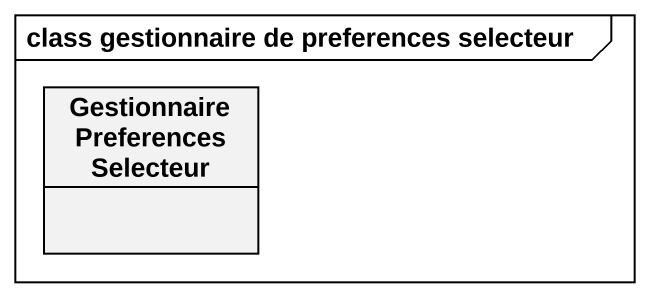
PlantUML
@startuml
mainframe class gestionnaire de preferences selecteur
hide circle
hide empty members
class "GestionnairePreferencesSelecteur" as GestionnairePreferencesSelec
@enduml
